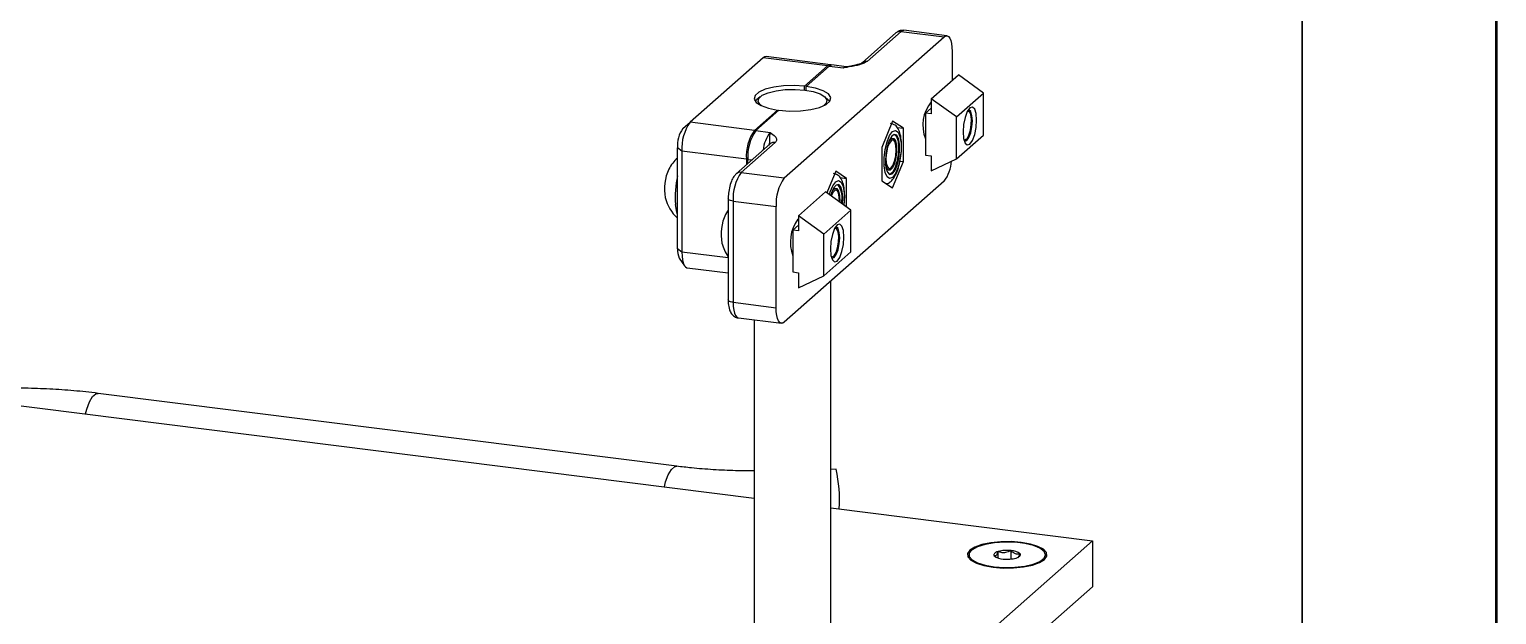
# Model space of a CAD drawing. Header units: millimetres. Extents: x 0 to 279, y -9 to 216.
# Drawn here: x 231.51 to 279.4, y 151.42 to 170.53 of the extents above; entities that cross this region are included whole.
import ezdxf

# ---------------------------------------------------------------- set-up
doc = ezdxf.new("R2010")
doc.units = ezdxf.units.MM
doc.layers.add('PAGE_BORDER', color=7, linetype='Continuous')

msp = doc.modelspace()

# ---------------------------------------------------------------- linework, layer by layer
at = {"color": 7, "linetype": 'Continuous', "lineweight": 50}
msp.add_line((279.4, 0), (279.4, 215.9), dxfattribs=at)
at = {"color": 7, "linetype": 'Continuous', "lineweight": 25}
for p, q in [((256.146, 165.682), (261.361, 170.281)), ((259.793, 170.409), (258.685, 169.432)), ((259.958, 170.458), (258.85, 169.48)), ((259.958, 170.458), (261.361, 170.281)), ((261.455, 170.318), (260.052, 170.495)), ((255.457, 169.599), (253.071, 167.495)), ((257.562, 169.334), (255.457, 169.599)), ((257.656, 169.371), (255.551, 169.636)), ((261.627, 169.808), (261.627, 168.865)), ((257.562, 169.334), (256.81, 168.671)), ((256.857, 168.666), (257.609, 169.328)), ((257.609, 169.328), (258.076, 169.269)), ((258.17, 169.306), (257.702, 169.365)), ((258.251, 169.314), (258.203, 169.306)), ((256.81, 168.545), (256.81, 168.671)), ((256.857, 168.539), (256.857, 168.666)), ((260.945, 168.264), (261.829, 169.043)), ((262.648, 168.445), (261.829, 169.043)), ((255.363, 168.327), (255.246, 168.223)), ((257.585, 168.223), (257.468, 168.327)), ((257.585, 168.223), (257.629, 168.176)), ((260.945, 168.161), (260.938, 168.162)), ((260.945, 168.264), (260.945, 167.769)), ((261.764, 167.666), (260.945, 168.264)), ((261.764, 167.666), (262.648, 168.445)), ((262.648, 167.078), (262.648, 168.445)), ((255.927, 167.892), (255.175, 167.229)), ((255.222, 167.224), (255.973, 167.886)), ((255.927, 167.892), (255.927, 167.845)), ((260.758, 167.792), (260.945, 167.957)), ((260.758, 167.792), (260.758, 166.425)), ((260.945, 167.769), (260.758, 167.792)), ((261.764, 166.299), (261.764, 167.666)), ((262.2, 167.821), (262.17, 167.864)), ((252.837, 167.288), (253.071, 167.495)), ((255.175, 167.229), (253.071, 167.495)), ((255.222, 167.224), (255.69, 167.165)), ((259.682, 167.531), (259.328, 166.675)), ((259.692, 167.429), (259.614, 167.456)), ((260.036, 167.299), (259.682, 167.531)), ((259.829, 167.325), (260.036, 167.299)), ((260.036, 166.21), (260.036, 167.299)), ((255.686, 166.787), (254.578, 165.81)), ((255.851, 166.836), (254.743, 165.858)), ((259.328, 166.675), (259.328, 165.587)), ((259.746, 166.882), (259.706, 166.941)), ((261.764, 166.299), (262.648, 167.078)), ((262.05, 166.904), (262.089, 166.939)), ((252.805, 166.554), (252.66, 166.661)), ((252.66, 163.361), (252.66, 166.661)), ((254.91, 166.288), (252.805, 166.554)), ((252.805, 166.554), (252.805, 163.254)), ((254.91, 166.288), (254.91, 166.103)), ((254.957, 166.144), (254.957, 166.283)), ((259.682, 165.354), (260.036, 166.21)), ((259.922, 166.224), (260.036, 166.21)), ((260.758, 166.425), (260.945, 166.402)), ((260.945, 166.402), (260.945, 165.907)), ((260.945, 165.907), (261.764, 166.299)), ((254.743, 165.858), (256.146, 165.682)), ((257.826, 165.894), (257.537, 165.195)), ((257.836, 165.793), (257.757, 165.819)), ((258.179, 165.662), (257.826, 165.894)), ((259.582, 165.954), (259.635, 166.001)), ((261.361, 165.567), (256.146, 160.968)), ((257.89, 165.245), (257.85, 165.304)), ((257.974, 165.688), (258.179, 165.662)), ((258.179, 164.726), (258.179, 165.662)), ((259.328, 165.587), (259.682, 165.354)), ((254.317, 164.995), (254.317, 161.696)), ((254.478, 164.917), (255.881, 164.741)), ((254.478, 164.917), (254.478, 161.618)), ((256.614, 164.444), (257.498, 165.224)), ((258.317, 164.626), (257.498, 165.224)), ((182.491, 164.377), (255.165, 155.221)), ((255.881, 161.441), (255.881, 164.741)), ((256.588, 164.327), (256.614, 164.346)), ((256.614, 164.341), (256.607, 164.342)), ((257.433, 163.846), (256.614, 164.444)), ((256.614, 164.444), (256.614, 163.949)), ((257.433, 163.846), (258.317, 164.626)), ((258.317, 163.259), (258.317, 164.626)), ((256.427, 163.973), (256.614, 164.138)), ((256.427, 163.973), (256.427, 162.606)), ((256.614, 163.949), (256.427, 163.973)), ((257.433, 162.479), (257.433, 163.846)), ((257.869, 164.001), (257.839, 164.044)), ((252.805, 163.254), (252.66, 163.361)), ((252.72, 163.06), (252.895, 162.803)), ((257.433, 162.479), (258.317, 163.259)), ((257.719, 163.085), (257.758, 163.119)), ((252.977, 162.744), (254.317, 162.575)), ((256.427, 162.606), (256.614, 162.582)), ((256.614, 162.582), (256.614, 162.087)), ((256.614, 162.087), (257.433, 162.479)), ((257.665, 140.762), (257.665, 162.307)), ((254.478, 161.618), (255.881, 161.441)), ((254.65, 161.107), (256.053, 160.931)), ((255.165, 161.042), (255.165, 140.762)), ((252.641, 156.264), (233.749, 158.645)), ((257.84, 156.169), (257.665, 156.164)), ((257.665, 154.906), (266.211, 153.829)), ((266.211, 153.829), (258.796, 147.29)), ((266.211, 153.829), (266.211, 152.333)), ((262.173, 153.374), (262.173, 153.327)), ((263.001, 153.342), (263.044, 153.301)), ((263.128, 153.269), (263.128, 153.48)), ((263.55, 153.236), (263.55, 153.512)), ((264.673, 153.327), (264.673, 153.374)), ((266.211, 152.333), (260.281, 147.103))]:
    msp.add_line(p, q, dxfattribs=at)
at = {"color": 8, "linetype": 'Continuous', "lineweight": 25}
for p, q in [((254.957, 166.283), (255.094, 166.265)), ((254.317, 163.063), (252.805, 163.254))]:
    msp.add_line(p, q, dxfattribs=at)
at = {"color": 8, "linetype": 'Continuous', "lineweight": 25, "flags": 128}
for points in [[(260.052, 170.495), (260.01, 170.49), (259.958, 170.458)], [(258.076, 169.269), (258.128, 169.301), (258.171, 169.306)], [(257.621, 165.134), (257.646, 165.219), (257.73, 165.423), (257.826, 165.552), (257.922, 165.592), (258.006, 165.536), (258.068, 165.393), (258.101, 165.178), (258.101, 164.919), (258.09, 164.791)], [(254.478, 164.917), (254.434, 164.925), (254.395, 164.935), (254.363, 164.947), (254.339, 164.961), (254.323, 164.977), (254.317, 164.993), (254.317, 164.995)], [(254.478, 161.618), (254.434, 161.625), (254.395, 161.635), (254.363, 161.647), (254.339, 161.661), (254.323, 161.677), (254.317, 161.693), (254.317, 161.696)], [(254.478, 161.618), (254.483, 161.484), (254.498, 161.365), (254.523, 161.264), (254.556, 161.186), (254.596, 161.134), (254.642, 161.109), (254.65, 161.107)], [(233.341, 157.971), (233.383, 158.131), (233.47, 158.367), (233.571, 158.538), (233.676, 158.631), (233.749, 158.645)], [(252.233, 155.59), (252.275, 155.751), (252.362, 155.986), (252.463, 156.158), (252.568, 156.251), (252.641, 156.264)]]:
    msp.add_lwpolyline(points, dxfattribs=at)
at = {"color": 7, "linetype": 'Continuous', "lineweight": 25, "flags": 128}
for points in [[(261.361, 170.281), (261.413, 170.313), (261.463, 170.316), (261.509, 170.292), (261.549, 170.239), (261.582, 170.161), (261.606, 170.06), (261.621, 169.941), (261.627, 169.808)], [(255.551, 169.636), (255.509, 169.631), (255.457, 169.599)], [(257.609, 169.328), (257.66, 169.36), (257.702, 169.365)], [(256.81, 168.671), (256.469, 168.692), (256.124, 168.681), (255.801, 168.639), (255.526, 168.569), (255.319, 168.476), (255.196, 168.368), (255.167, 168.252), (255.235, 168.139), (255.393, 168.036), (255.63, 167.952), (255.927, 167.892)], [(255.973, 167.886), (256.321, 167.86), (256.676, 167.868), (257.01, 167.909), (257.295, 167.98), (257.51, 168.075), (257.636, 168.185), (257.663, 168.304), (257.588, 168.42), (257.419, 168.524), (257.169, 168.608), (256.857, 168.666)], [(255.202, 168.176), (255.219, 168.197), (255.246, 168.223)], [(255.399, 168.033), (255.36, 168.064), (255.293, 168.169), (255.317, 168.275), (255.43, 168.375), (255.623, 168.46), (255.881, 168.524), (256.181, 168.561), (256.501, 168.568), (256.813, 168.545)], [(256.813, 168.545), (257.093, 168.493), (257.319, 168.417), (257.471, 168.324), (257.538, 168.219), (257.514, 168.113), (257.432, 168.033)], [(261.985, 167.177), (262.001, 166.966), (262.049, 166.817), (262.121, 166.753), (262.206, 166.783), (262.29, 166.902), (262.362, 167.093), (262.41, 167.326), (262.427, 167.567), (262.41, 167.777), (262.362, 167.926), (262.29, 167.991), (262.206, 167.961), (262.121, 167.842), (262.049, 167.651), (262.001, 167.417), (261.985, 167.177)], [(262.011, 166.921), (262.047, 166.916), (262.113, 166.965), (262.175, 167.078), (262.223, 167.238), (262.251, 167.42), (262.255, 167.598), (262.233, 167.743), (262.189, 167.834), (262.13, 167.857), (262.129, 167.857)], [(262.024, 166.876), (262.034, 166.873), (262.104, 166.898), (262.174, 166.996), (262.234, 167.154), (262.273, 167.347), (262.287, 167.546), (262.273, 167.72), (262.234, 167.843), (262.174, 167.896), (262.153, 167.897)], [(259.44, 166.602), (259.502, 166.856), (259.586, 167.06), (259.682, 167.189), (259.778, 167.228), (259.862, 167.173), (259.924, 167.03), (259.958, 166.815), (259.958, 166.556), (259.924, 166.283), (259.862, 166.03), (259.778, 165.826), (259.682, 165.696), (259.586, 165.657), (259.502, 165.712), (259.44, 165.856), (259.406, 166.07), (259.406, 166.329), (259.44, 166.602)], [(259.885, 166.309), (259.913, 166.551), (259.911, 166.778), (259.877, 166.959), (259.817, 167.071), (259.739, 167.098), (259.653, 167.037), (259.571, 166.895), (259.504, 166.692), (259.461, 166.455), (259.448, 166.217), (259.466, 166.009), (259.514, 165.86), (259.584, 165.79), (259.668, 165.807), (259.753, 165.911), (259.829, 166.086), (259.885, 166.309)], [(259.541, 166.815), (259.58, 166.891), (259.653, 166.968), (259.723, 166.967), (259.778, 166.886), (259.81, 166.739), (259.815, 166.548), (259.791, 166.342), (259.743, 166.153), (259.677, 166.008), (259.604, 165.931), (259.534, 165.932), (259.479, 166.013), (259.453, 166.117)], [(259.642, 166.902), (259.577, 166.817), (259.521, 166.677), (259.483, 166.501), (259.467, 166.318), (259.478, 166.154), (259.512, 166.036), (259.565, 165.98), (259.629, 165.995), (259.693, 166.08), (259.749, 166.22), (259.788, 166.396), (259.803, 166.579), (259.793, 166.743), (259.758, 166.861), (259.705, 166.917), (259.642, 166.902)], [(259.747, 167.099), (259.814, 167.03), (259.862, 166.88), (259.88, 166.673), (259.867, 166.434), (259.824, 166.198), (259.757, 165.995), (259.675, 165.853), (259.589, 165.792), (259.582, 165.79)], [(258.05, 164.821), (258.06, 165.031), (258.041, 165.239), (257.994, 165.388), (257.924, 165.459), (257.84, 165.441), (257.755, 165.338), (257.679, 165.162), (257.661, 165.104)], [(257.685, 165.178), (257.724, 165.254), (257.797, 165.331), (257.866, 165.33), (257.922, 165.249), (257.954, 165.102), (257.959, 164.911), (257.958, 164.888)], [(257.945, 164.897), (257.943, 165.054), (257.916, 165.191), (257.869, 165.269), (257.808, 165.278), (257.742, 165.216)], [(252.66, 164.472), (252.636, 164.556), (252.596, 164.806)], [(257.742, 165.216), (257.682, 165.092), (257.681, 165.09)], [(254.317, 164.625), (254.292, 164.588), (254.231, 164.485)], [(257.654, 163.357), (257.67, 163.147), (257.718, 162.998), (257.79, 162.933), (257.875, 162.963), (257.959, 163.083), (258.031, 163.273), (258.079, 163.507), (258.096, 163.747), (258.079, 163.958), (258.031, 164.107), (257.959, 164.171), (257.875, 164.142), (257.79, 164.022), (257.718, 163.831), (257.67, 163.598), (257.654, 163.357)], [(257.693, 163.057), (257.703, 163.053), (257.773, 163.078), (257.843, 163.177), (257.902, 163.335), (257.942, 163.528), (257.956, 163.726), (257.942, 163.9), (257.902, 164.024), (257.843, 164.077), (257.821, 164.078)], [(257.925, 163.76), (257.905, 163.91), (257.864, 164.008), (257.806, 164.039), (257.798, 164.037)], [(257.68, 163.102), (257.71, 163.096), (257.775, 163.137), (257.837, 163.243), (257.888, 163.399), (257.919, 163.581), (257.925, 163.76)], [(252.805, 163.254), (252.811, 163.12), (252.826, 163.001), (252.85, 162.9), (252.883, 162.822), (252.923, 162.77), (252.969, 162.745), (252.977, 162.744)], [(256.146, 160.968), (256.095, 160.936), (256.045, 160.932), (255.999, 160.957), (255.959, 161.009), (255.926, 161.087), (255.901, 161.188), (255.886, 161.307), (255.881, 161.441)], [(262.964, 152.969), (263.294, 152.943), (263.633, 152.947), (263.958, 152.979), (264.247, 153.039), (264.479, 153.121), (264.639, 153.221), (264.717, 153.331), (264.706, 153.444), (264.608, 153.553), (264.429, 153.649), (264.182, 153.726), (263.883, 153.78), (263.553, 153.806), (263.213, 153.802), (262.888, 153.769), (262.6, 153.71), (262.368, 153.627), (262.207, 153.528), (262.13, 153.417), (262.14, 153.304), (262.238, 153.196), (262.417, 153.1), (262.665, 153.022), (262.964, 152.969)], [(264.275, 153.069), (264.49, 153.157), (264.626, 153.261), (264.673, 153.374), (264.627, 153.486), (264.492, 153.59), (264.278, 153.678), (264, 153.744), (263.679, 153.782), (263.34, 153.79), (263.006, 153.767), (262.704, 153.715), (262.455, 153.638), (262.278, 153.541), (262.185, 153.432), (262.185, 153.318), (262.276, 153.209), (262.452, 153.112), (262.701, 153.034), (263.003, 152.982), (263.336, 152.959), (263.676, 152.966), (263.997, 153.004), (264.275, 153.069)], [(263.128, 153.48), (263.089, 153.466), (263.056, 153.451), (263.029, 153.434), (263.009, 153.417), (262.996, 153.398), (262.991, 153.38), (262.992, 153.361), (263.001, 153.342)], [(263.718, 153.269), (263.757, 153.282), (263.79, 153.298), (263.817, 153.314), (263.837, 153.332), (263.85, 153.35), (263.856, 153.369), (263.854, 153.388), (263.845, 153.407)]]:
    msp.add_lwpolyline(points, dxfattribs=at)
at = {"color": 8, "linetype": 'Continuous', "lineweight": 25}
for centre, radius, start, end in [((259.929, 170.251), 0.208, 81.8416, 130.6612), ((258.82, 169.276), 0.206, 81.5978, 131.4509), ((256.577, 166.47), 1.127, 141.9357, 174.147), ((255.822, 166.629), 0.208, 81.8416, 130.6612), ((254.714, 165.652), 0.208, 81.8417, 130.6516)]:
    msp.add_arc(centre, radius, start, end, dxfattribs=at)
at = {"color": 7, "linetype": 'Continuous', "lineweight": 25}
for centre, radius, start, end in [((257.642, 169.266), 0.105, 69.8043, 139.7147), ((261.858, 167.405), 1.188, 140.1947, 202.233), ((253.643, 166.723), 0.984, 144.9309, 183.5931), ((254.279, 166.646), 1.477, 144.9309, 183.5931), ((256.384, 166.381), 1.477, 144.9309, 183.5931), ((256.431, 166.375), 1.477, 144.9309, 183.5931), ((253.548, 165.345), 1.322, 132.2221, 151.9772), ((260.427, 166.291), 1.182, 322.25, 356.755), ((253.732, 165.322), 1.496, 154.4996, 191.1389), ((255.902, 165.052), 3.315, 167.9353, 184.2469), ((255.952, 165.01), 1.477, 144.9309, 183.5931), ((257.355, 164.833), 1.477, 144.9309, 183.5931), ((257.29, 165.019), 0.746, 346.5426, 36.4457), ((253.548, 165.345), 1.322, 193.6612, 227.7779), ((255.569, 163.843), 1.484, 154.3518, 191.2867), ((257.618, 163.581), 1.272, 144.0747, 200.5052), ((253.23, 163.318), 0.571, 175.68, 206.8284), ((255.398, 163.864), 1.322, 193.6612, 215.1169), ((253.531, 155.199), 4.417, 355.7492, 12.6745), ((263.292, 153.688), 0.451, 229.9874, 270.6187), ((263.424, 152.393), 1.127, 83.5627, 105.2086), ((263.423, 154.356), 1.127, 263.5627, 285.2086), ((263.555, 153.061), 0.451, 49.9874, 90.6187)]:
    msp.add_arc(centre, radius, start, end, dxfattribs=at)
for points, knots in [([(260.052, 170.492), (260.01, 170.493), (259.929, 170.495), (259.843, 170.451), (259.804, 170.419), (259.793, 170.409)], [0, 0, 0, 0, 0.429014, 0.82978, 1, 1, 1, 1]), ([(258.85, 169.48), (258.811, 169.455), (258.718, 169.395), (258.438, 169.324), (258.206, 169.289), (258.077, 169.269), (258.076, 169.269)], [0, 0, 0, 0, 0.247749, 0.586729, 0.997819, 1, 1, 1, 1]), ([(258.203, 169.31), (258.194, 169.307), (258.184, 169.303), (258.173, 169.307), (258.171, 169.308)], [0, 0, 0, 0, 0.77758, 1, 1, 1, 1]), ([(258.683, 169.431), (258.684, 169.432), (258.686, 169.433), (258.657, 169.415), (258.589, 169.389), (258.455, 169.351), (258.332, 169.327), (258.255, 169.315), (258.251, 169.314)], [0, 0, 0, 0, 0.098532, 0.215587, 0.387349, 0.642116, 0.981189, 1, 1, 1, 1]), ([(255.69, 167.165), (255.69, 167.164), (255.748, 167.121), (255.852, 167.043), (255.922, 166.929), (255.872, 166.863), (255.851, 166.836)], [0, 0, 0, 0, 0.002181, 0.413271, 0.752251, 1, 1, 1, 1]), ([(259.952, 166.388), (259.953, 166.393), (259.97, 166.486), (259.978, 166.676), (259.97, 166.931), (259.928, 167.15), (259.854, 167.304), (259.771, 167.406), (259.708, 167.425), (259.692, 167.429)], [0, 0, 0, 0, 0.011137, 0.209563, 0.409705, 0.616275, 0.809568, 0.953951, 1, 1, 1, 1]), ([(259.489, 165.493), (259.5, 165.494), (259.557, 165.502), (259.64, 165.574), (259.742, 165.694), (259.833, 165.882), (259.91, 166.123), (259.939, 166.303), (259.952, 166.388)], [0, 0, 0, 0, 0.034038, 0.180656, 0.351915, 0.571796, 0.796042, 1, 1, 1, 1]), ([(254.578, 165.81), (254.552, 165.783), (254.486, 165.715), (254.414, 165.566), (254.351, 165.358), (254.32, 165.153), (254.318, 165.037), (254.317, 164.995)], [0, 0, 0, 0, 0.14955, 0.36816, 0.625471, 0.867961, 1, 1, 1, 1]), ([(258.1, 164.784), (258.109, 164.87), (258.125, 165.047), (258.112, 165.3), (258.07, 165.517), (257.996, 165.67), (257.914, 165.771), (257.851, 165.788), (257.836, 165.793)], [0, 0, 0, 0, 0.1945368, 0.3997283, 0.6116823, 0.8081664, 0.955899, 1, 1, 1, 1]), ([(254.317, 161.696), (254.317, 161.657), (254.32, 161.541), (254.349, 161.388), (254.415, 161.246), (254.513, 161.153), (254.601, 161.106), (254.646, 161.109), (254.65, 161.109)], [0, 0, 0, 0, 0.140477, 0.427181, 0.641511, 0.819651, 0.986315, 1, 1, 1, 1]), ([(233.749, 158.645), (233.615, 158.661), (233.228, 158.707), (232.569, 158.764), (231.773, 158.805), (230.97, 158.818), (230.168, 158.805), (229.374, 158.763), (228.683, 158.706), (228.27, 158.651), (228.108, 158.63)], [0, 0, 0, 0, 0.0734877, 0.2132423, 0.3526951, 0.4919403, 0.6311261, 0.7703706, 0.9097946, 1, 1, 1, 1]), ([(255.165, 156.113), (254.963, 156.114), (254.514, 156.116), (253.827, 156.149), (253.186, 156.2), (252.798, 156.246), (252.641, 156.264)], [0, 0, 0, 0, 0.235063, 0.520178, 0.804857, 1, 1, 1, 1]), ([(263.128, 153.48), (263.11, 153.436), (263.079, 153.361), (263.034, 153.33), (263.011, 153.338), (263.001, 153.342)], [0, 0, 0, 0, 0.439117, 0.751367, 1, 1, 1, 1]), ([(263.55, 153.512), (263.49, 153.484), (263.386, 153.434), (263.236, 153.441), (263.161, 153.468), (263.128, 153.48)], [0, 0, 0, 0, 0.439117, 0.751367, 1, 1, 1, 1]), ([(263.845, 153.407), (263.831, 153.403), (263.785, 153.389), (263.701, 153.394), (263.614, 153.448), (263.567, 153.496), (263.55, 153.512)], [0, 0, 0, 0, 0.1560255, 0.4937074, 0.8190578, 1, 1, 1, 1]), ([(263.775, 153.277), (263.788, 153.293), (263.813, 153.323), (263.835, 153.381), (263.845, 153.407)], [0, 0, 0, 0, 0.551083, 1, 1, 1, 1])]:
    msp.add_open_spline(points, degree=3, knots=knots, dxfattribs=at)
at = {"color": 8, "linetype": 'Continuous', "lineweight": 25}
for points, knots in [([(258.076, 169.269), (258.077, 169.269), (258.094, 169.276), (258.137, 169.294), (258.179, 169.295), (258.205, 169.296)], [0, 0, 0, 0, 0.0136167, 0.3907105, 1, 1, 1, 1]), ([(255.652, 166.732), (255.653, 166.737), (255.678, 166.807), (255.67, 166.966), (255.683, 167.1), (255.689, 167.155), (255.69, 167.164), (255.69, 167.165)], [0, 0, 0, 0, 0.029248, 0.422015, 0.897529, 0.996429, 1, 1, 1, 1])]:
    msp.add_open_spline(points, degree=3, knots=knots, dxfattribs=at)
at = {"layer": 'PAGE_BORDER', "lineweight": 35}
msp.add_line((273.05, 209.55), (273.05, 6.35), dxfattribs=at)

doc.saveas('drawing.dxf')
